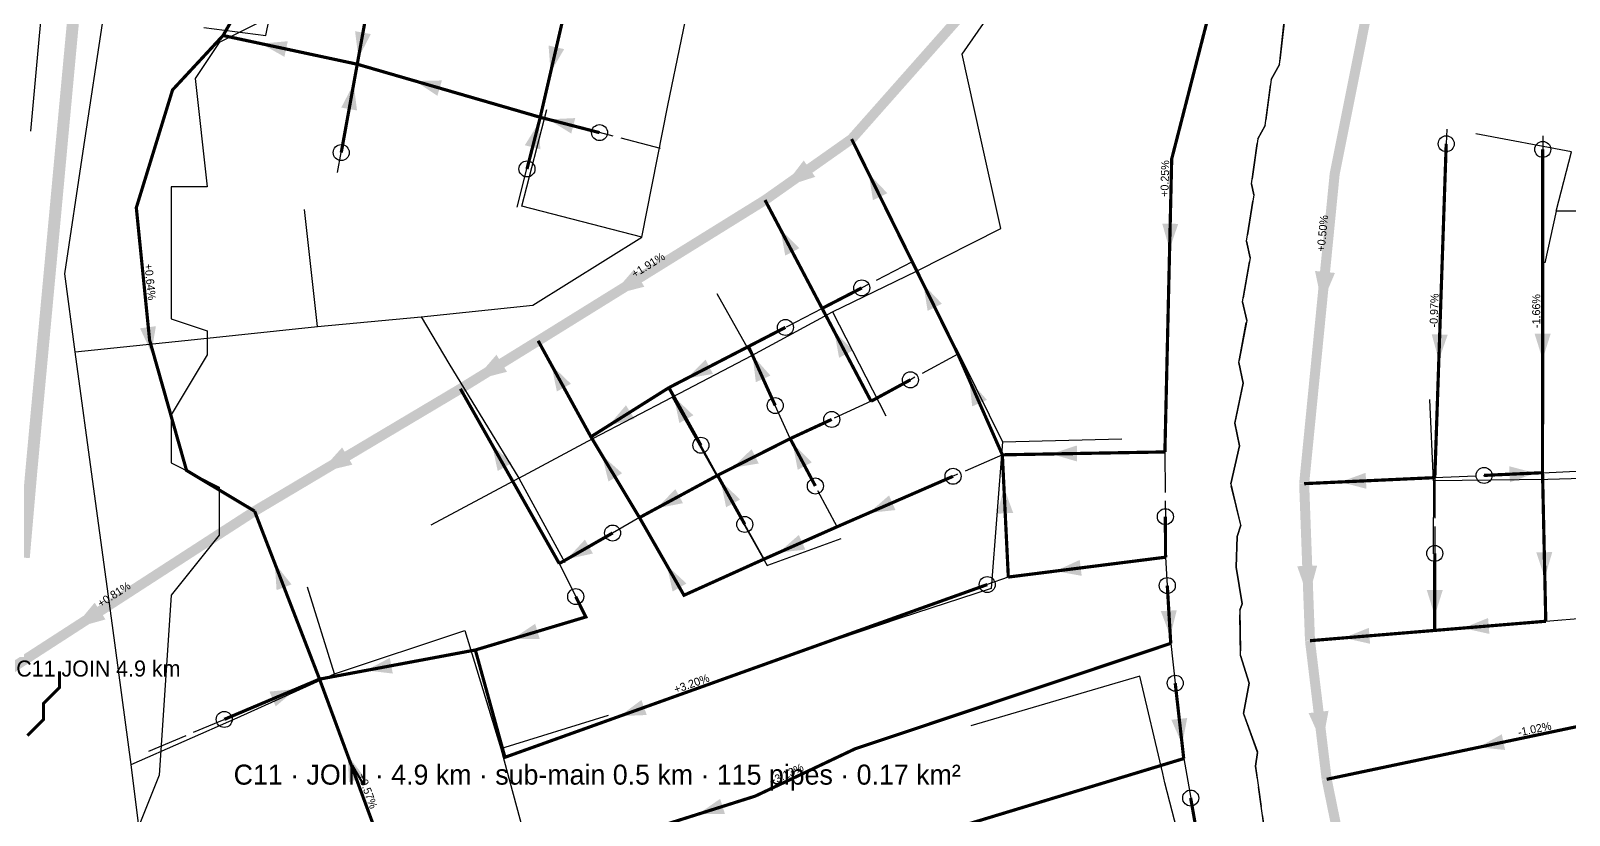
# Model space of a CAD drawing. Header units: metres. Extents: x 442821 to 452274, y 2561971 to 2571293.
# Drawn here: x 449924.7 to 450309.2, y 2568701 to 2568897 of the extents above; entities that cross this region are included whole.
import ezdxf
from ezdxf.enums import TextEntityAlignment as Align

# ---------------------------------------------------------------- set-up
doc = ezdxf.new("R2010")
doc.units = ezdxf.units.M
doc.header["$LTSCALE"] = 8
doc.linetypes.add('DASHDOT', pattern=[3.556, 2.54, -0.508, 0, -0.508])
doc.linetypes.add('DASHED', pattern=[1.524, 1.27, -0.254])
for name, color, linetype in [('A_ARROWS', 7, 'Continuous'), ('A_BRANCH', 7, 'Continuous'), ('A_BUILT_2006', 252, 'Continuous'), ('A_CATCH_LABEL', 7, 'Continuous'), ('A_CATCHMENTS', 7, 'Continuous'), ('A_ENVELOPE', 3, 'Continuous'), ('A_GRADIENT', 8, 'Continuous'), ('A_HEAD_GAP', 8, 'Continuous'), ('A_HEADS', 8, 'Continuous'), ('A_LATERAL', 7, 'Continuous'), ('A_MAIN_PIPE', 5, 'Continuous'), ('A_OUTLET_LABEL', 7, 'Continuous'), ('A_STREAMS', 5, 'Continuous'), ('A_SUBMAIN', 7, 'Continuous'), ('A_WADI', 4, 'Continuous')]:
    doc.layers.add(name, color=color, linetype=linetype)

msp = doc.modelspace()

# ---------------------------------------------------------------- linework, layer by layer
at = {"layer": 'A_ARROWS', "color": 1}
for points in [[(450006.59, 2568890.2), (450005.76, 2568896.86), (450009.7, 2568896.14)], [(449982.27, 2568893.75), (449988.94, 2568894.36), (449988.11, 2568890.45)], [(450054.62, 2568886.59), (450054.11, 2568893.28), (450058.01, 2568892.38)], [(450020.75, 2568884.42), (450027.45, 2568884.56), (450026.34, 2568880.72)], [(450005.41, 2568883.72), (450006.24, 2568877.06), (450002.3, 2568877.78)], [(450051.7, 2568874.07), (450052.05, 2568867.37), (450048.17, 2568868.36)], [(450054.09, 2568874.83), (450060.78, 2568875.16), (450059.78, 2568871.29)], [(450112.77, 2568857.91), (450117.87, 2568864.56), (450120.75, 2568860.47)], [(450134.13, 2568861.26), (450138.76, 2568856.41), (450135.17, 2568854.63)], [(450112.04, 2568847.4), (450116.8, 2568842.67), (450113.26, 2568840.8)], [(450209.3, 2568842.38), (450207.45, 2568848.82), (450211.45, 2568848.73)], [(450069.93, 2568830.95), (450075.42, 2568837.29), (450078.05, 2568833.04)], [(450147.78, 2568833.64), (450152.41, 2568828.78), (450148.83, 2568827.01)], [(449954.85, 2568816.57), (449952.03, 2568822.65), (449955.99, 2568823.17)], [(450125.5, 2568821.88), (450130.25, 2568817.15), (450126.71, 2568815.29)], [(450035.59, 2568809.71), (450041.09, 2568816.04), (450043.72, 2568811.78)], [(450105.1, 2568815.85), (450109.56, 2568810.84), (450105.91, 2568809.2)], [(450054.85, 2568813.44), (450059.69, 2568808.79), (450056.18, 2568806.87)], [(450088.59, 2568810.1), (450093.35, 2568814.81), (450095.19, 2568811.26)], [(450159.22, 2568809.81), (450163.64, 2568804.77), (450159.98, 2568803.15)], [(450085.43, 2568805.56), (450090.29, 2568800.93), (450086.79, 2568798.99)], [(450069.1, 2568798.32), (450073.45, 2568803.43), (450075.58, 2568800.04)], [(449996.92, 2568786.65), (450002.52, 2568792.89), (450005.08, 2568788.59)], [(450039.99, 2568793.57), (450044.88, 2568788.98), (450041.4, 2568787.01)], [(450100.03, 2568787.78), (450104.84, 2568792.45), (450106.64, 2568788.88)], [(450115.12, 2568793.89), (450119.9, 2568789.18), (450116.37, 2568787.3)], [(450179.76, 2568791.27), (450186.12, 2568793.38), (450186.19, 2568789.38)], [(450067.48, 2568790.9), (450072.5, 2568786.45), (450069.07, 2568784.39)], [(450097.12, 2568784.52), (450101.98, 2568779.9), (450098.48, 2568777.95)], [(450081.12, 2568777.68), (450085.8, 2568782.49), (450087.7, 2568778.97)], [(450134.13, 2568776.53), (450139.2, 2568780.91), (450140.8, 2568777.25)], [(450167.91, 2568782.83), (450170.22, 2568776.54), (450166.23, 2568776.34)], [(450058.64, 2568764.96), (450063.2, 2568769.87), (450065.19, 2568766.4)], [(450111.61, 2568766.62), (450116.65, 2568771.04), (450118.27, 2568767.38)], [(449985.7, 2568763.93), (449989.87, 2568758.68), (449986.14, 2568757.24)], [(450083.66, 2568763.46), (450088.58, 2568758.9), (450085.11, 2568756.91)], [(450180.75, 2568762.01), (450186.85, 2568764.79), (450187.35, 2568760.82)], [(449935.32, 2568747.68), (449940.68, 2568754.12), (449943.4, 2568749.93)], [(450209.48, 2568745.73), (450207.11, 2568752), (450211.1, 2568752.24)], [(450045.2, 2568745.11), (450050.76, 2568748.86), (450051.91, 2568745.02)], [(450008.52, 2568737.2), (450014.44, 2568740.34), (450015.18, 2568736.41)], [(449991.04, 2568732.56), (449985.92, 2568728.22), (449984.37, 2568731.91)], [(450071.95, 2568725.79), (450077.31, 2568729.83), (450078.65, 2568726.06)], [(450212.44, 2568718.74), (450209.74, 2568724.87), (450213.71, 2568725.32)], [(450003.91, 2568715.99), (450008, 2568710.68), (450004.25, 2568709.29)], [(450091.49, 2568701.29), (450096.99, 2568705.13), (450098.2, 2568701.31)]]:
    msp.add_solid(points, dxfattribs=at)
at = {"layer": 'A_ARROWS', "color": 3}
for points in [[(450247.36, 2568828.76), (450245.65, 2568836.97), (450250.63, 2568836.48)], [(450276.58, 2568814.7), (450274.8, 2568821.17), (450278.8, 2568821.03)], [(450302.52, 2568814.88), (450300.52, 2568821.28), (450304.52, 2568821.28)], [(450300.66, 2568786.49), (450294.36, 2568784.2), (450294.17, 2568788.2)], [(450251.99, 2568784.27), (450258.3, 2568786.56), (450258.48, 2568782.56)], [(450303.07, 2568760.32), (450300.93, 2568766.67), (450304.93, 2568766.76)], [(450243.99, 2568755.31), (450241.19, 2568763.22), (450246.19, 2568763.4)], [(450275.56, 2568750.88), (450273.57, 2568757.28), (450277.57, 2568757.28)], [(450282.67, 2568747.77), (450288.89, 2568750.29), (450289.22, 2568746.31)], [(450252.87, 2568745.32), (450259.08, 2568747.83), (450259.41, 2568743.85)], [(450247.49, 2568718.88), (450244.05, 2568726.53), (450249.02, 2568727.12)], [(450286.47, 2568717.98), (450292.32, 2568721.25), (450293.14, 2568717.34)]]:
    msp.add_solid(points, dxfattribs=at)
at = {"layer": 'A_BRANCH', "color": 1, "linetype": 'DASHED', "const_width": 0.8}
msp.add_lwpolyline([(450225.59, 2568926.3), (450209.83, 2568864.95), (450208.13, 2568791.77)], dxfattribs=at)
at = {"layer": 'A_BRANCH', "color": 1, "const_width": 0.8}
for points in [[(450008.8, 2568902.44), (450006.3, 2568888.61)], [(450132.38, 2568832.74), (450122.47, 2568827.62)], [(450113.31, 2568822.88), (450104.08, 2568818.11)], [(450110.74, 2568803.36), (450104.08, 2568818.11)], [(450092.17, 2568793.43), (450084.18, 2568807.82)], [(450144.53, 2568809.78), (450134.7, 2568804.43)], [(450124.87, 2568799.89), (450114.48, 2568795.09)], [(450120.78, 2568783.26), (450114.48, 2568795.09)], [(450103.15, 2568773.67), (450096.34, 2568785.92)], [(450155.18, 2568785.68), (450126.21, 2568773.08)], [(450208.24, 2568775.6), (450208.3, 2568765.48)], [(450070.11, 2568771.52), (450056.78, 2568763.89)], [(450163.74, 2568758.64), (450043.21, 2568715.5), (450035.81, 2568742.3)], [(450208.73, 2568758.39), (450209.59, 2568743.95)], [(450060.89, 2568755.64), (450063.42, 2568750.55), (450035.81, 2568742.3)], [(450210.71, 2568734.01), (450212.84, 2568715.18)], [(450214.57, 2568705.33), (450218.23, 2568684.49)]]:
    msp.add_lwpolyline(points, dxfattribs=at)
at = {"layer": 'A_BRANCH', "color": 3, "const_width": 0.8}
for points in [[(450287.9, 2568785.91), (450302.5, 2568786.58)], [(450275.57, 2568766.43), (450275.56, 2568747.19)]]:
    msp.add_lwpolyline(points, dxfattribs=at)
at = {"layer": 'A_BUILT_2006', "color": 252}
for points in [[(449983.49, 2568895.8), (449988.64, 2568921.2)], [(450157.47, 2568891.16), (450174.04, 2568915.03)], [(450083.94, 2568878.29), (450090.78, 2568911.35)], [(449937.84, 2568866.9), (449943.09, 2568901.51)], [(449967.97, 2568897.82), (449983.49, 2568895.8)], [(450162.04, 2568870.39), (450157.47, 2568891.16)], [(450047.4, 2568853.18), (450053.71, 2568877.32)], [(450077.39, 2568845.38), (450077.4, 2568845.43), (450083.94, 2568878.29)], [(450167.13, 2568847.61), (450162.04, 2568870.39)], [(450309.76, 2568866.72), (450285.87, 2568871.26)], [(449933.19, 2568836.25), (449937.84, 2568866.9)], [(450305.94, 2568851.87), (450309.76, 2568866.72)], [(449996.33, 2568823.12), (449993.09, 2568852.29)], [(450077.39, 2568845.38), (450047.4, 2568853.18)], [(450305.94, 2568851.87), (450303.05, 2568839.02)], [(450327.59, 2568851.89), (450305.94, 2568851.87)], [(450146.05, 2568836.9), (450167.13, 2568847.61)], [(450050.21, 2568828.47), (450077.39, 2568845.38)], [(449935.83, 2568816.79), (449933.19, 2568836.25)], [(450125.1, 2568826.76), (450146.05, 2568836.9)], [(450146.05, 2568836.9), (450157.59, 2568814.54)], [(450104.88, 2568815.82), (450096.24, 2568831.27)], [(450022.3, 2568825.53), (450050.21, 2568828.47)], [(450104.88, 2568815.82), (450125.1, 2568826.76)], [(450125.1, 2568826.76), (450138.36, 2568800.77)], [(449965.67, 2568819.89), (449996.33, 2568823.12)], [(449996.33, 2568823.12), (450022.3, 2568825.53)], [(450022.3, 2568825.53), (450029.16, 2568813.88)], [(449935.83, 2568816.79), (449965.67, 2568819.89)], [(449940.41, 2568783.1), (449935.83, 2568816.79)], [(450084.98, 2568805.49), (450104.88, 2568815.82)], [(450029.16, 2568813.88), (450046.67, 2568785.24)], [(450157.59, 2568814.54), (450167.55, 2568794.32)], [(450065.2, 2568795.1), (450084.98, 2568805.49)], [(450084.98, 2568805.49), (450095.75, 2568786.48)], [(450275.23, 2568784.56), (450274.35, 2568804.83)], [(450046.67, 2568785.24), (450065.2, 2568795.1)], [(450167.55, 2568794.32), (450164.71, 2568757.67)], [(450167.55, 2568794.32), (450197.33, 2568795.01)], [(450046.67, 2568785.24), (450024.66, 2568773.5)], [(450046.67, 2568785.24), (450058.2, 2568764.15)], [(450095.75, 2568786.48), (450108.74, 2568763.41)], [(450275.23, 2568784.56), (450275.2, 2568766.28)], [(450303.85, 2568784.87), (450275.23, 2568784.56)], [(450330.04, 2568785.61), (450303.85, 2568784.87)], [(449945.12, 2568748.41), (449940.41, 2568783.1)], [(450108.74, 2568763.41), (450108.9, 2568763.46), (450127.2, 2568770.13)], [(450000.63, 2568736.33), (449993.86, 2568758.02)], [(450164.71, 2568757.67), (450142, 2568750.25)], [(450142, 2568750.25), (450116.11, 2568741.53)], [(449949.83, 2568713.73), (449945.12, 2568748.41)], [(450000.63, 2568736.33), (450033.16, 2568747.2)], [(450033.16, 2568747.2), (450042.16, 2568717.66)], [(449976.3, 2568725.32), (450000.63, 2568736.33)], [(450201.88, 2568735.76), (450180.85, 2568729.58)], [(450208.12, 2568709.13), (450207.59, 2568711.43), (450201.88, 2568735.76)], [(450180.85, 2568729.58), (450159.64, 2568723.34)], [(449949.83, 2568713.73), (449976.3, 2568725.32)], [(450042.16, 2568717.66), (450069.07, 2568725.99)], [(450042.16, 2568717.66), (450049.15, 2568691.77)], [(449953.79, 2568681.59), (449949.83, 2568713.73)], [(450214.87, 2568683.03), (450208.12, 2568709.13)]]:
    msp.add_lwpolyline(points, dxfattribs=at)
at = {"layer": 'A_CATCHMENTS', "color": 1, "linetype": 'DASHED'}
for points in [[(449924.69, 2568871.85), (449925.8, 2568883.8), (449926.65, 2568892.98), (449926.9, 2568895.74), (449927.31, 2568900.15)], [(450237.99, 2568899.62), (450236.73, 2568888.53), (450234.67, 2568884.81), (450233.18, 2568873.27), (450231.35, 2568870), (450229.74, 2568858.74), (450230.36, 2568856), (450228.53, 2568844.41), (450229.46, 2568840.27), (450227.55, 2568829.26), (450228.57, 2568824.62), (450226.57, 2568814.11), (450227.68, 2568808.97), (450225.59, 2568798.96), (450226.78, 2568793.32), (450224.61, 2568783.8), (450227.08, 2568773.44), (450226.19, 2568770.66), (450225.91, 2568762.97), (450227.45, 2568753.81), (450226.84, 2568752.22), (450227.05, 2568740.89), (450229.22, 2568734.01), (450227.8, 2568726.41), (450231.3, 2568716.7), (450230.8, 2568713.25), (450232.9, 2568697.99)]]:
    msp.add_lwpolyline(points, dxfattribs=at)
at = {"layer": 'A_CATCHMENTS', "color": 3, "linetype": 'DASHED'}
msp.add_lwpolyline([(450232.9, 2568697.99), (450230.8, 2568713.25), (450231.3, 2568716.7), (450227.8, 2568726.41), (450229.22, 2568734.01), (450227.05, 2568740.89), (450226.84, 2568752.22), (450227.45, 2568753.81), (450225.91, 2568762.97), (450226.19, 2568770.66), (450227.08, 2568773.44), (450224.61, 2568783.8), (450226.78, 2568793.32), (450225.59, 2568798.96), (450227.68, 2568808.97), (450226.57, 2568814.11), (450228.57, 2568824.62), (450227.55, 2568829.26), (450229.46, 2568840.27), (450228.53, 2568844.41), (450230.36, 2568856), (450229.74, 2568858.74), (450231.35, 2568870), (450233.18, 2568873.27), (450234.67, 2568884.81), (450236.73, 2568888.53), (450237.99, 2568899.62)], dxfattribs=at)
at = {"layer": 'A_ENVELOPE', "color": 3}
msp.add_lwpolyline([(449924.69, 2568871.85), (449925.8, 2568883.8), (449926.65, 2568892.98), (449926.9, 2568895.74), (449927.31, 2568900.15)], dxfattribs=at)
at = {"layer": 'A_HEAD_GAP', "color": 8, "linetype": 'DASHED'}
for points in [[(450082.05, 2568867.59), (450066.85, 2568871.52)], [(450278.55, 2568872.35), (450278.43, 2568868.73)], [(450302.55, 2568870.75), (450302.55, 2568867.34)], [(450001.4, 2568861.57), (450002.3, 2568866.54)], [(450046.27, 2568852.89), (450048.72, 2568862.45)], [(450145, 2568839.26), (450132.38, 2568832.74)], [(450122.47, 2568827.62), (450113.31, 2568822.88)], [(450156.39, 2568816.23), (450144.53, 2568809.78)], [(450134.7, 2568804.43), (450124.87, 2568799.89)], [(450114.48, 2568795.09), (450110.74, 2568803.36)], [(450096.34, 2568785.92), (450092.17, 2568793.43)], [(450167.51, 2568791.05), (450155.18, 2568785.68)], [(450208.13, 2568791.77), (450208.24, 2568775.6)], [(450275.58, 2568785.35), (450275.57, 2568766.43)], [(450275.58, 2568785.35), (450287.9, 2568785.91)], [(450302.5, 2568786.58), (450314.62, 2568787.13)], [(450126.21, 2568773.08), (450120.78, 2568783.26)], [(450076.83, 2568775.37), (450070.11, 2568771.52)], [(450107.97, 2568765.01), (450103.15, 2568773.67)], [(450208.3, 2568765.48), (450208.73, 2568758.39)], [(450056.78, 2568763.89), (450060.89, 2568755.64)], [(450169, 2568760.52), (450163.74, 2568758.64)], [(450303.31, 2568749.48), (450314.59, 2568750.41)], [(450209.59, 2568743.95), (450210.71, 2568734.01)], [(449954.18, 2568716.99), (449973.07, 2568724.97)], [(450212.84, 2568715.18), (450214.57, 2568705.33)]]:
    msp.add_lwpolyline(points, dxfattribs=at)
at = {"layer": 'A_HEADS', "color": 1}
for centre in [(450066.85, 2568871.52), (450002.3, 2568866.54), (450048.72, 2568862.45), (450132.38, 2568832.74), (450113.31, 2568822.88), (450144.53, 2568809.78), (450110.74, 2568803.36), (450124.87, 2568799.89), (450092.17, 2568793.43), (450120.78, 2568783.26), (450155.18, 2568785.68), (450208.24, 2568775.6), (450070.11, 2568771.52), (450103.15, 2568773.67), (450060.89, 2568755.64), (450163.74, 2568758.64), (450208.73, 2568758.39), (450210.71, 2568734.01), (449973.07, 2568724.97), (450214.57, 2568705.33)]:
    msp.add_circle(centre, 2, dxfattribs=at)
at = {"layer": 'A_HEADS', "color": 3}
for centre in [(450278.43, 2568868.73), (450302.55, 2568867.34), (450287.9, 2568785.91), (450275.57, 2568766.43)]:
    msp.add_circle(centre, 2, dxfattribs=at)
at = {"layer": 'A_LATERAL', "color": 1, "const_width": 0.8}
for points in [[(449988.01, 2568922.35), (449972.77, 2568895.78)], [(450060.76, 2568913.19), (450052.03, 2568875.36)], [(449972.77, 2568895.78), (449960.15, 2568882.2), (449951.09, 2568852.78), (449954.41, 2568819.72), (449963.64, 2568787.15), (449980.65, 2568776.98)], [(450006.3, 2568888.61), (449972.77, 2568895.78)], [(450145, 2568839.26), (450129.84, 2568869.94)], [(450122.47, 2568827.62), (450108.2, 2568854.68)], [(450156.39, 2568816.23), (450145, 2568839.26)], [(450134.7, 2568804.43), (450122.47, 2568827.62)], [(450064.69, 2568795.55), (450051.51, 2568819.53)], [(450104.08, 2568818.11), (450084.18, 2568807.82)], [(450167.51, 2568791.05), (450156.39, 2568816.23)], [(450056.78, 2568763.89), (450032.08, 2568807.55)], [(450076.83, 2568775.37), (450064.69, 2568795.55)], [(450114.48, 2568795.09), (450096.34, 2568785.92)], [(450208.13, 2568791.77), (450167.51, 2568791.05)], [(450169, 2568760.52), (450167.51, 2568791.05)], [(450107.97, 2568765.01), (450087.95, 2568755.97), (450076.83, 2568775.37)], [(450208.3, 2568765.48), (450169, 2568760.52)], [(450035.81, 2568742.3), (449996.88, 2568735.02)], [(450209.59, 2568743.95), (450130.72, 2568717.62), (450105.78, 2568705.81), (450017.92, 2568678.06)], [(450017.92, 2568678.06), (449996.88, 2568735.02)], [(450212.84, 2568715.18), (450130.97, 2568690.35), (450111.73, 2568689), (450095.81, 2568676.82), (450026.36, 2568654.86)]]:
    msp.add_lwpolyline(points, dxfattribs=at)
at = {"layer": 'A_LATERAL', "color": 1, "linetype": 'DASHDOT', "const_width": 0.8}
for points in [[(450002.3, 2568866.54), (450006.3, 2568888.61)], [(450048.72, 2568862.45), (450052.03, 2568875.36)], [(450066.85, 2568871.52), (450052.03, 2568875.36)], [(450084.18, 2568807.82), (450064.69, 2568795.55)], [(449973.07, 2568724.97), (449996.88, 2568735.02)]]:
    msp.add_lwpolyline(points, dxfattribs=at)
at = {"layer": 'A_LATERAL', "color": 1, "linetype": 'DASHED', "const_width": 0.8}
for points in [[(450052.03, 2568875.36), (450006.3, 2568888.61)], [(450096.34, 2568785.92), (450076.83, 2568775.37)], [(449996.88, 2568735.02), (449980.65, 2568776.98)], [(450126.21, 2568773.08), (450107.97, 2568765.01)]]:
    msp.add_lwpolyline(points, dxfattribs=at)
at = {"layer": 'A_LATERAL', "color": 3, "linetype": 'DASHDOT', "const_width": 0.8}
for points in [[(450278.43, 2568868.73), (450275.58, 2568785.35)], [(450302.55, 2568867.34), (450302.5, 2568786.58)], [(450326.79, 2568751.41), (450329.06, 2568726.94), (450248.56, 2568710)], [(450303.31, 2568749.48), (450275.56, 2568747.19)]]:
    msp.add_lwpolyline(points, dxfattribs=at)
at = {"layer": 'A_LATERAL', "color": 3, "const_width": 0.8}
msp.add_lwpolyline([(450275.58, 2568785.35), (450242.93, 2568783.85)], dxfattribs=at)
at = {"layer": 'A_LATERAL', "color": 3, "linetype": 'DASHED', "const_width": 0.8}
for points in [[(450302.5, 2568786.58), (450303.31, 2568749.48)], [(450275.56, 2568747.19), (450244.39, 2568744.62)]]:
    msp.add_lwpolyline(points, dxfattribs=at)
at = {"layer": 'A_MAIN_PIPE', "color": 5, "const_width": 3}
msp.add_lwpolyline([(449935.27, 2568899.26), (449934.87, 2568895.01), (449934.61, 2568892.24), (449933.76, 2568883.06), (449932.65, 2568871.11), (449931.55, 2568859.16), (449930.44, 2568847.21), (449929.33, 2568835.26), (449928.22, 2568823.31), (449927.11, 2568811.37), (449926.63, 2568806.21), (449926, 2568799.42), (449924.9, 2568787.49), (449924.81, 2568786.5), (449924.01, 2568777.33), (449923.28, 2568768.92), (449922.97, 2568765.37)], dxfattribs=at)
at = {"layer": 'A_STREAMS', "color": 5, "const_width": 0.8}
msp.add_lwpolyline([(449931.88, 2568736.93), (449931.88, 2568732.93), (449927.88, 2568728.93), (449927.88, 2568724.92), (449923.88, 2568720.92)], dxfattribs=at)
at = {"layer": 'A_SUBMAIN', "color": 1, "const_width": 2.5}
for points in [[(450192.62, 2568960.7), (450158.2, 2568901.96), (450129.84, 2568869.94)], [(450129.84, 2568869.94), (450108.2, 2568854.68)], [(450108.2, 2568854.68), (450051.51, 2568819.53)], [(450051.51, 2568819.53), (450032.08, 2568807.55)], [(450032.08, 2568807.55), (449980.65, 2568776.98)], [(449980.65, 2568776.98), (449912.1, 2568732.67)]]:
    msp.add_lwpolyline(points, dxfattribs=at)
at = {"layer": 'A_SUBMAIN', "color": 3, "const_width": 2.5}
for points in [[(450259.88, 2568907.87), (450250.55, 2568861.13), (450242.93, 2568783.85)], [(450242.93, 2568783.85), (450244.39, 2568744.62)], [(450244.39, 2568744.62), (450248.56, 2568710)], [(450248.56, 2568710), (450255.48, 2568676.16)]]:
    msp.add_lwpolyline(points, dxfattribs=at)
at = {"layer": 'A_WADI', "color": 4}
msp.add_lwpolyline([(449983.8, 2568900.01), (449971.8, 2568894.01), (449965.8, 2568885.01), (449968.8, 2568858.01), (449959.8, 2568858.01), (449959.8, 2568825.01), (449968.8, 2568822.01), (449968.8, 2568816.01), (449959.8, 2568801.01), (449959.8, 2568789.01), (449971.8, 2568783.01), (449971.8, 2568771.01), (449959.8, 2568756.01), (449956.8, 2568711.01), (449950.8, 2568696.01)], dxfattribs=at)

# ---------------------------------------------------------------- texts
at = {"layer": 'A_CATCH_LABEL', "color": 1}
msp.add_text('C11 · JOIN · 4.9 km · sub-main 0.5 km · 115 pipes · 0.17 km²', height=5, dxfattribs=at).set_placement((450066.26, 2568711.17), align=Align.MIDDLE_CENTER)
at = {"layer": 'A_GRADIENT', "color": 1}
for s, rotation, p in [('+0.25%', 88.6676, (450209.71, 2568860.02)), ('+0.64%', -84.277, (449952.97, 2568834.09)), ('+1.91%', 31.8049, (450079.85, 2568837.1)), ('+0.81%', 32.8781, (449946.37, 2568754.83)), ('+3.20%', 19.6935, (450090.39, 2568732.39)), ('+0.57%', 290.2783, (450007.4, 2568706.54)), ('+3.13%', 25.3518, (450114.19, 2568709.79))]:
    msp.add_text(s, height=2, rotation=rotation, dxfattribs=at).set_placement(p, align=Align.BOTTOM_CENTER)
at = {"layer": 'A_GRADIENT', "color": 3}
for s, rotation, p in [('+0.50%', 84.3676, (450249.08, 2568846.21)), ('-0.97%', 88.0446, (450277, 2568827.04)), ('-1.66%', 89.967, (450302.52, 2568826.96)), ('-1.02%', 11.8811, (450300.84, 2568721))]:
    msp.add_text(s, height=2, rotation=rotation, dxfattribs=at).set_placement(p, align=Align.BOTTOM_CENTER)
at = {"layer": 'A_OUTLET_LABEL', "color": 5}
msp.add_text('C11 JOIN 4.9 km', height=4, dxfattribs=at).set_placement((449921.1, 2568735.67))

doc.saveas('drawing.dxf')
